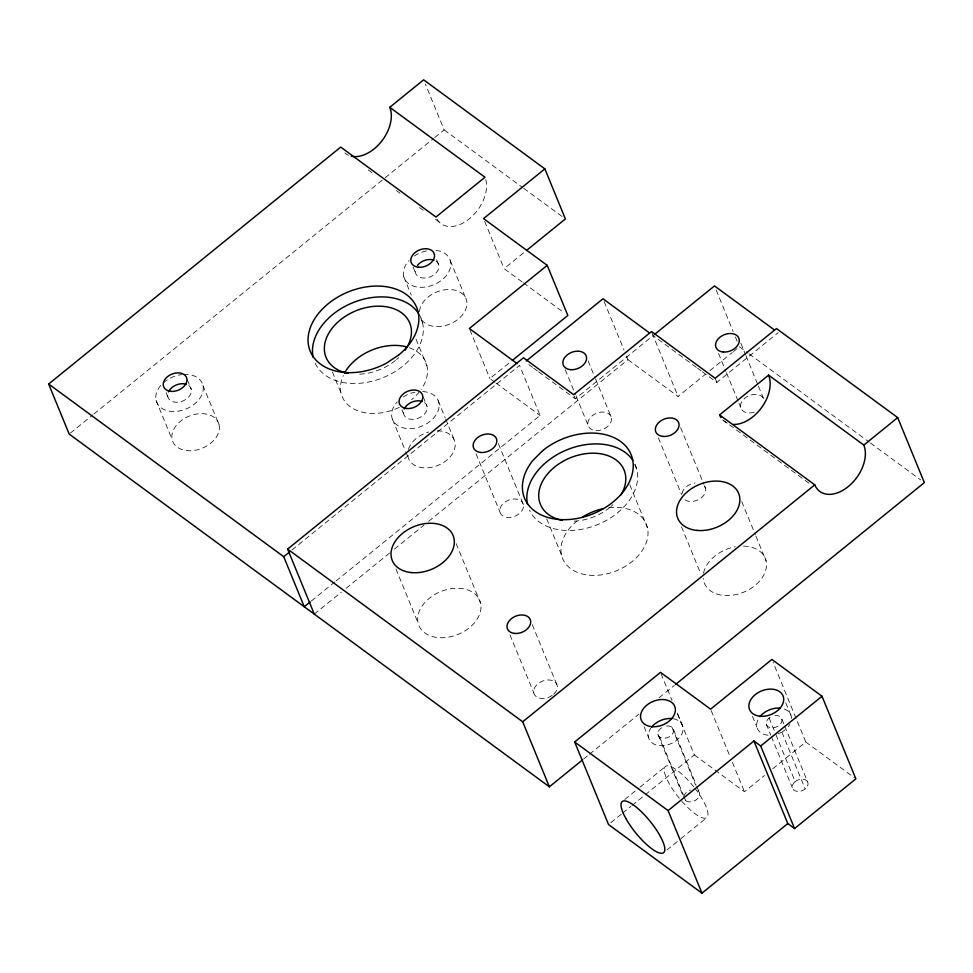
<?xml version="1.0" encoding="UTF-8"?>
<svg xmlns="http://www.w3.org/2000/svg" width="973" height="973" viewBox="0 0 973 973"><rect width="100%" height="100%" fill="white"/><g stroke="black" fill="none" stroke-linecap="round" stroke-linejoin="round"><path stroke-width="0.73" stroke-dasharray="4.87 3.65" d="M538.616 371.82L575.359 398.808L653.102 335.576L651.521 331.538M70.36 433.119L92.763 414.936M93.943 413.987L384.031 178.667M385.199 177.718L433.557 138.494M434.736 137.534L444.162 129.883L425.347 84.006M522.136 281.915L504.087 268.657L525.311 251.448M291.985 550L519.57 365.386L540.1 415.447L336.099 580.93M311.336 601.022L334.919 581.89M314.279 614.121L341.401 592.119M346.12 588.288L389.759 552.895M394.479 549.064L423.96 525.152M428.667 521.321L627.974 359.657L626.271 355.51M627.974 359.657L678.084 396.461L705.194 374.471M709.913 370.652L732.304 352.481M733.484 351.521L737.023 348.65M702.421 371.795L716.846 382.401L778.145 332.669M583.557 759.062L588.276 755.23M589.456 754.282L638.981 714.097M659.025 697.836L674.362 685.406M624.812 799.465L638.823 788.106M639.991 787.157L665.678 766.323M610.886 822.635L621.467 814.048M622.647 813.1L630.869 806.422M632.049 805.474L694.357 754.926L677.707 714.34M666.894 849.988L679.738 839.565M680.905 838.629L706.593 817.782M694.357 754.926L744.467 791.73L764.51 775.481M772.757 768.779L805.766 742.01L773.049 662.248M494.783 382.158L489.881 378.558L511.141 361.36M444.162 129.883L522.537 187.448M523.754 188.348L564.17 218.037M739.383 346.741L747.957 353.041M749.174 353.941L869.23 442.119M870.446 443.019L920.677 479.92M696.4 367.38L653.102 335.576L678.084 396.461M697.605 368.268L701.217 370.92M722.708 419.849L811.81 485.308M523.34 282.802L564.231 312.832M368.281 169.947L371.941 172.635M396.352 190.574L400.012 193.262M419.545 207.602L423.206 210.302M435.405 219.266L439.078 221.953M528.813 364.62L532.499 367.32M533.715 368.22L537.388 370.92M496.011 383.058L540.1 415.447M805.766 742.01L854.659 777.926M740.83 343.226L745.367 354.294M745.938 355.68L757.858 384.749M758.417 386.123L763.525 398.577M718.524 353.394L725.894 371.382M726.466 372.768L738.385 401.825M738.957 403.211L740.66 407.371M715.167 378.278L716.846 382.401M741.718 501.496L755.34 534.688M755.899 536.074L766.116 560.971M680.638 427.658L703.893 484.359M704.464 485.746L705.595 488.507M785.722 702.713L791.28 716.25M781.903 719.205L784.165 724.739M784.737 726.126L807.979 782.815A8.222 5.777 -22.3 0 1 797.361 791.426A8.222 5.777 -22.3 0 1 795.16 781.599L775.311 733.204M781.927 732.268L805.182 788.957M604.136 301.533L623.997 349.976M658.332 437.814L681.587 494.527M769.071 718.001L774.751 731.818M766.274 724.143L770.811 735.199M771.37 736.585L792.35 787.741M681.477 526.746L700.767 573.778M752.457 716.262L756.897 727.099M634.737 464.535L636.95 469.947M588.142 360.886L594.953 377.488M595.525 378.874L611.409 417.624A12.333 8.66 -22.3 0 1 595.488 430.54A12.333 8.66 -22.3 0 1 592.18 415.799A12.333 8.66 -22.3 0 1 611.409 417.624M629.786 484.761L647.446 527.816M711.178 710.57L730.115 756.751M732.414 762.346L744.467 791.73M565.264 369.667L575.481 394.576M576.052 395.962L587.972 425.019M574.228 396.06L575.359 398.808M484.7 221.382L504.087 268.657M677.378 713.136L682.937 726.685M661.068 673.766L671.978 700.353M673.559 729.641L696.242 784.943M696.802 786.33L699.636 793.238M671.869 727.135L695.683 785.199M659.609 737.084L683.423 795.148M683.995 796.534L685.697 800.682M657.93 734.579L682.876 795.403M644.102 726.697L648.553 737.534M450.329 260.679L466.444 299.964M469.923 329.896L489.881 378.558M546.68 518.828L561.494 554.938M436.573 259.694L438.787 265.082M498.395 443.688L523.352 504.549A12.333 8.66 -22.3 0 1 507.432 517.466A12.333 8.66 -22.3 0 1 504.123 502.725A12.333 8.66 -22.3 0 1 523.352 504.549M413.136 267.089L415.349 272.476M403.807 276.879L411.275 295.111M420.932 318.876L422.598 322.939M476.089 453.856L499.915 511.944M416.043 339.236L426.965 365.86M532.28 624.666L557.237 685.527M438.203 400.791L445.111 417.624M445.683 419.022L454.318 440.064M423.206 396.948L427.074 406.373M509.974 634.834L533.8 692.922M401.971 409.73L403.625 413.768M456.191 543.676L480.589 603.151A32.887 23.097 -22.3 0 1 438.118 637.595A32.887 23.097 -22.3 0 1 429.288 598.286A32.887 23.097 -22.3 0 1 480.589 603.151M392.496 419.363L405.157 450.219M405.729 451.63L408.599 458.636M332.389 371.966L341.012 392.983M395.95 568.925L418.074 622.878M202.956 385.527L219.071 424.8A24.666 17.319 -22.3 0 1 187.217 450.645A24.666 17.319 -22.3 0 1 180.589 421.151A24.666 17.319 -22.3 0 1 219.071 424.8M187.375 379.798L191.255 389.273M166.152 392.618L167.818 396.68M156.069 400.317L172.185 439.601M716.201 290.076L733.155 331.538M735.418 337.072L737.12 341.207M552.214 695.367A12.333 8.66 -22.3 0 1 533.703 692.423A12.333 8.66 -22.3 0 1 550.049 680.042A12.333 8.66 -22.3 0 1 553.041 694.746M183.423 374.423A24.666 17.319 -22.3 0 1 198.176 400.475A24.666 17.319 -22.3 0 1 157.65 404.16A24.666 17.319 -22.3 0 1 181.89 374.569M409.414 347.762A45.232 31.756 -22.3 0 1 421.127 389.504M419.339 391.9A45.232 31.756 -22.3 0 1 411.543 399.66M399.258 407.371A45.232 31.756 -22.3 0 1 353.138 408.624A45.232 31.756 -22.3 0 1 343.262 375.566M398.626 357.675A45.232 31.756 -22.3 0 1 396.546 359.548M395.464 360.448A45.232 31.756 -22.3 0 1 359.329 374.179M419.241 314.522A57.565 40.416 -22.3 0 1 385.867 376.466A57.565 40.416 -22.3 0 1 314.547 361.798M419.46 311.555A24.666 17.319 -22.3 0 1 452.591 289.735A24.666 17.319 -22.3 0 1 460.448 317.089A24.666 17.319 -22.3 0 1 421.941 320.202M436.257 261.323A12.333 8.66 -22.3 0 1 430.492 276.733A12.333 8.66 -22.3 0 1 415.252 270.153M485.77 179.616A32.887 21.528 -53.7 0 1 468.864 219.193A32.887 21.528 -53.7 0 1 436.573 218.39M188.738 385.515A12.333 8.66 -22.3 0 1 182.96 400.937A12.333 8.66 -22.3 0 1 167.721 394.345M437.278 430.796A24.666 17.319 -22.3 0 1 454.902 447.726A24.666 17.319 -22.3 0 1 429.725 467.624A24.666 17.319 -22.3 0 1 407.711 454.16M408.429 449.356A24.666 17.319 -22.3 0 1 428.643 432.024M348.456 155.254A32.887 21.528 -53.7 0 1 344.88 152.992M436.001 250.389A24.666 17.319 -22.3 0 1 447.969 273.304A24.666 17.319 -22.3 0 1 413.574 286.171A24.666 17.319 -22.3 0 1 409.098 260.46M414.255 256.081A24.666 17.319 -22.3 0 1 428.461 250.548M424.544 402.615A12.333 8.66 -22.3 0 1 418.779 418.025A12.333 8.66 -22.3 0 1 403.527 411.445M422.659 391.547A24.666 17.319 -22.3 0 1 436.804 413.683A24.666 17.319 -22.3 0 1 402.433 427.658A24.666 17.319 -22.3 0 1 397.276 401.873M403.187 396.96A24.666 17.319 -22.3 0 1 415.021 392.143M608.818 507.724A45.232 31.756 -22.3 0 1 645.196 545.245A45.232 31.756 -22.3 0 1 579.044 573.036A45.232 31.756 -22.3 0 1 576.916 521.139M743.457 546.096A32.887 23.097 -22.3 0 1 766.104 568.755A32.887 23.097 -22.3 0 1 733.168 595.111A32.887 23.097 -22.3 0 1 703.236 578.266M703.552 573.206A32.887 23.097 -22.3 0 1 735.272 546.765M754.294 412.175A12.333 8.66 -22.3 0 1 740.867 408.088A12.333 8.66 -22.3 0 1 748.456 395.926A12.333 8.66 -22.3 0 1 763.209 397.896M704.695 486.439A12.333 8.66 -22.3 0 1 700.122 498.663A12.333 8.66 -22.3 0 1 684.676 499.672M682.061 493.579A12.333 8.66 -22.3 0 1 695.063 483.034M635.016 464.218A57.565 40.416 -22.3 0 1 599.234 523.912A57.565 40.416 -22.3 0 1 529.494 510.205M612.978 504.683A45.232 31.756 -22.3 0 1 610.898 506.556M609.816 507.456A45.232 31.756 -22.3 0 1 572.282 521.236M727.293 423.097A32.887 21.528 -53.7 0 1 720.944 417.575M694.904 788.264A32.887 9.231 51 0 1 699.417 816.529A32.887 9.231 51 0 1 664.425 771.978A32.887 9.231 51 0 1 694.029 787.145M666.529 725.992A8.222 5.777 -22.3 0 1 672.878 733.338A8.222 5.777 -22.3 0 1 660.071 737.376A8.222 5.777 -22.3 0 1 662.491 727.269M697.957 790.733A8.222 5.777 -22.3 0 1 695.999 800.001A8.222 5.777 -22.3 0 1 684.603 799.551M683.946 796.619A8.222 5.777 -22.3 0 1 690.55 790.027M795.16 781.599A8.222 5.777 -22.3 0 1 807.979 782.815M774.873 715.556A8.222 5.777 -22.3 0 1 780.893 723.438A8.222 5.777 -22.3 0 1 767.539 726.308A8.222 5.777 -22.3 0 1 772.817 716.006M784.262 709.013A18.086 12.698 -22.3 0 1 791.499 718.5M789.784 724.386A18.086 12.698 -22.3 0 1 788.227 726.673M785.114 729.774A18.086 12.698 -22.3 0 1 782.268 731.757M781.246 732.328A18.086 12.698 -22.3 0 1 777.999 733.776M767.916 735.199A18.086 12.698 -22.3 0 1 759.11 717.806M673.304 718.767A18.086 12.698 -22.3 0 1 681.209 735.211A18.086 12.698 -22.3 0 1 657.274 745.257A18.086 12.698 -22.3 0 1 650.767 728.23"/><path stroke-width="1.46" d="M582.377 760.022L549.368 786.804L69.18 434.067L48.65 384.019L340.732 147.081L435.94 217.028L484.98 177.244L389.772 107.31L423.632 79.835L544.868 168.876L565.386 218.937L526.49 250.487M544.868 168.876L483.557 218.609L547.203 265.349L567.831 315.483L512.321 360.399M547.203 265.349L469.351 328.509L517.113 363.586M314.279 614.121L287.619 549.113L523.462 357.796L573.669 394.685L651.521 331.538L715.167 378.278L776.466 328.558L897.69 417.612L924.35 482.62L675.542 684.445M310.156 601.971L304.257 606.751L283.727 556.702L289.626 551.922M526.32 360.959L602.992 298.772L649.441 332.888M719.57 414.924L768.609 375.14L863.817 445.075A32.887 21.528 -53.7 0 1 848.188 486.634A32.887 21.528 -53.7 0 1 814.778 484.858L719.57 414.924A32.887 21.528 -53.7 0 0 720.944 417.575M549.368 786.804L522.708 721.796L814.778 484.858M863.817 445.075L897.69 417.612M701.959 893.165L608.539 824.545L574.678 741.985L660.497 672.367L710.606 709.171L771.905 659.451L822.015 696.254L855.875 778.814L794.576 828.546L787.777 823.559L753.917 740.988L668.098 810.606L701.959 893.165L787.777 823.559M794.576 828.546L760.716 745.987L822.015 696.254M654.282 334.627L714.51 285.928L774.484 329.981M753.917 740.988L760.716 745.987M574.678 741.985L668.098 810.606M287.619 549.113L522.708 721.796M48.65 384.019L283.727 556.702M348.018 373.364A45.232 31.756 -22.3 0 1 329.665 331.757A45.232 31.756 -22.3 0 1 389.686 307.456A45.232 31.756 -22.3 0 1 405.048 350.28M344.515 373.06A45.232 31.756 -22.3 0 1 406.714 346.923M313.197 357.456A57.565 40.416 -22.3 0 1 351.91 303.077A57.565 40.416 -22.3 0 1 418.426 313.245M389.772 107.31A32.887 21.528 -53.7 0 1 381.55 141.316A32.887 21.528 -53.7 0 1 351.204 156.167M168.426 391.924A12.333 8.66 -22.3 0 1 186.475 384.347M417.429 265.374A12.333 8.66 -22.3 0 1 434.007 260.144M404.245 409.025A12.333 8.66 -22.3 0 1 422.282 401.435M582.778 516.943A45.232 31.756 -22.3 0 1 603.126 508.672M527.548 504.464A57.565 40.416 -22.3 0 1 566.262 450.085A57.565 40.416 -22.3 0 1 632.778 460.253M562.382 520.373A45.232 31.756 -22.3 0 1 543.506 479.592A45.232 31.756 -22.3 0 1 602.129 454.05A45.232 31.756 -22.3 0 1 621.005 494.819M768.609 375.14A32.887 21.528 -53.7 0 1 761.689 407.444A32.887 21.528 -53.7 0 1 733.034 424.423M759.949 716.687A18.086 12.698 -22.3 0 1 780.249 708.149M651.606 727.111A18.086 12.698 -22.3 0 1 671.905 718.585M542.727 450.608L532.827 460.497A57.565 40.416 -22.3 0 0 567.49 519.606A57.565 40.416 -22.3 0 0 631.526 455.717A57.565 40.416 -22.3 0 0 542.727 450.608M398.529 355.133L386.232 363.257A57.565 40.416 -22.3 0 1 308.04 339.468A57.565 40.416 -22.3 0 1 387.522 286.926A57.565 40.416 -22.3 0 1 398.529 355.133M480.771 452.457A12.333 8.66 -22.3 0 0 496.692 439.541A12.333 8.66 -22.3 0 0 477.463 437.716A12.333 8.66 -22.3 0 0 480.771 452.457M514.656 633.435A12.333 8.66 -22.3 0 0 530.577 620.519A12.333 8.66 -22.3 0 0 511.348 618.694A12.333 8.66 -22.3 0 0 514.656 633.435M723.194 351.995A12.333 8.66 -22.3 0 0 739.127 339.078A12.333 8.66 -22.3 0 0 719.886 337.254A12.333 8.66 -22.3 0 0 723.194 351.995M418.439 267.222A12.333 8.66 -22.3 0 0 434.372 254.306A12.333 8.66 -22.3 0 0 415.13 252.481A12.333 8.66 -22.3 0 0 418.439 267.222M406.726 408.514A12.333 8.66 -22.3 0 0 422.647 395.597A12.333 8.66 -22.3 0 0 403.418 393.773A12.333 8.66 -22.3 0 0 406.726 408.514M170.883 391.365A12.333 8.66 -22.3 0 0 186.816 378.448A12.333 8.66 -22.3 0 0 167.575 376.624A12.333 8.66 -22.3 0 0 170.883 391.365M696.984 530.407A32.887 23.097 -22.3 0 0 739.456 495.962A32.887 23.097 -22.3 0 0 688.154 491.097A32.887 23.097 -22.3 0 0 696.984 530.407M411.457 572.586A32.887 23.097 -22.3 0 0 453.929 538.142A32.887 23.097 -22.3 0 0 402.627 533.277A32.887 23.097 -22.3 0 0 411.457 572.586M570.519 369.655A12.333 8.66 -22.3 0 0 586.439 356.738A12.333 8.66 -22.3 0 0 567.198 354.914A12.333 8.66 -22.3 0 0 570.519 369.655M663.002 436.427A12.333 8.66 -22.3 0 0 678.935 423.498A12.333 8.66 -22.3 0 0 659.694 421.686A12.333 8.66 -22.3 0 0 663.002 436.427M625.87 818.488A32.887 9.231 51 0 0 663.391 852.835A32.887 9.231 51 0 0 639.541 809.974A32.887 9.231 51 0 0 625.87 818.488M651.801 726.673A18.086 12.698 -22.3 0 0 675.153 707.724A18.086 12.698 -22.3 0 0 646.936 705.048A18.086 12.698 -22.3 0 0 651.801 726.673M760.144 716.237A18.086 12.698 -22.3 0 0 783.496 697.288A18.086 12.698 -22.3 0 0 755.291 694.613A18.086 12.698 -22.3 0 0 760.144 716.237"/></g></svg>
